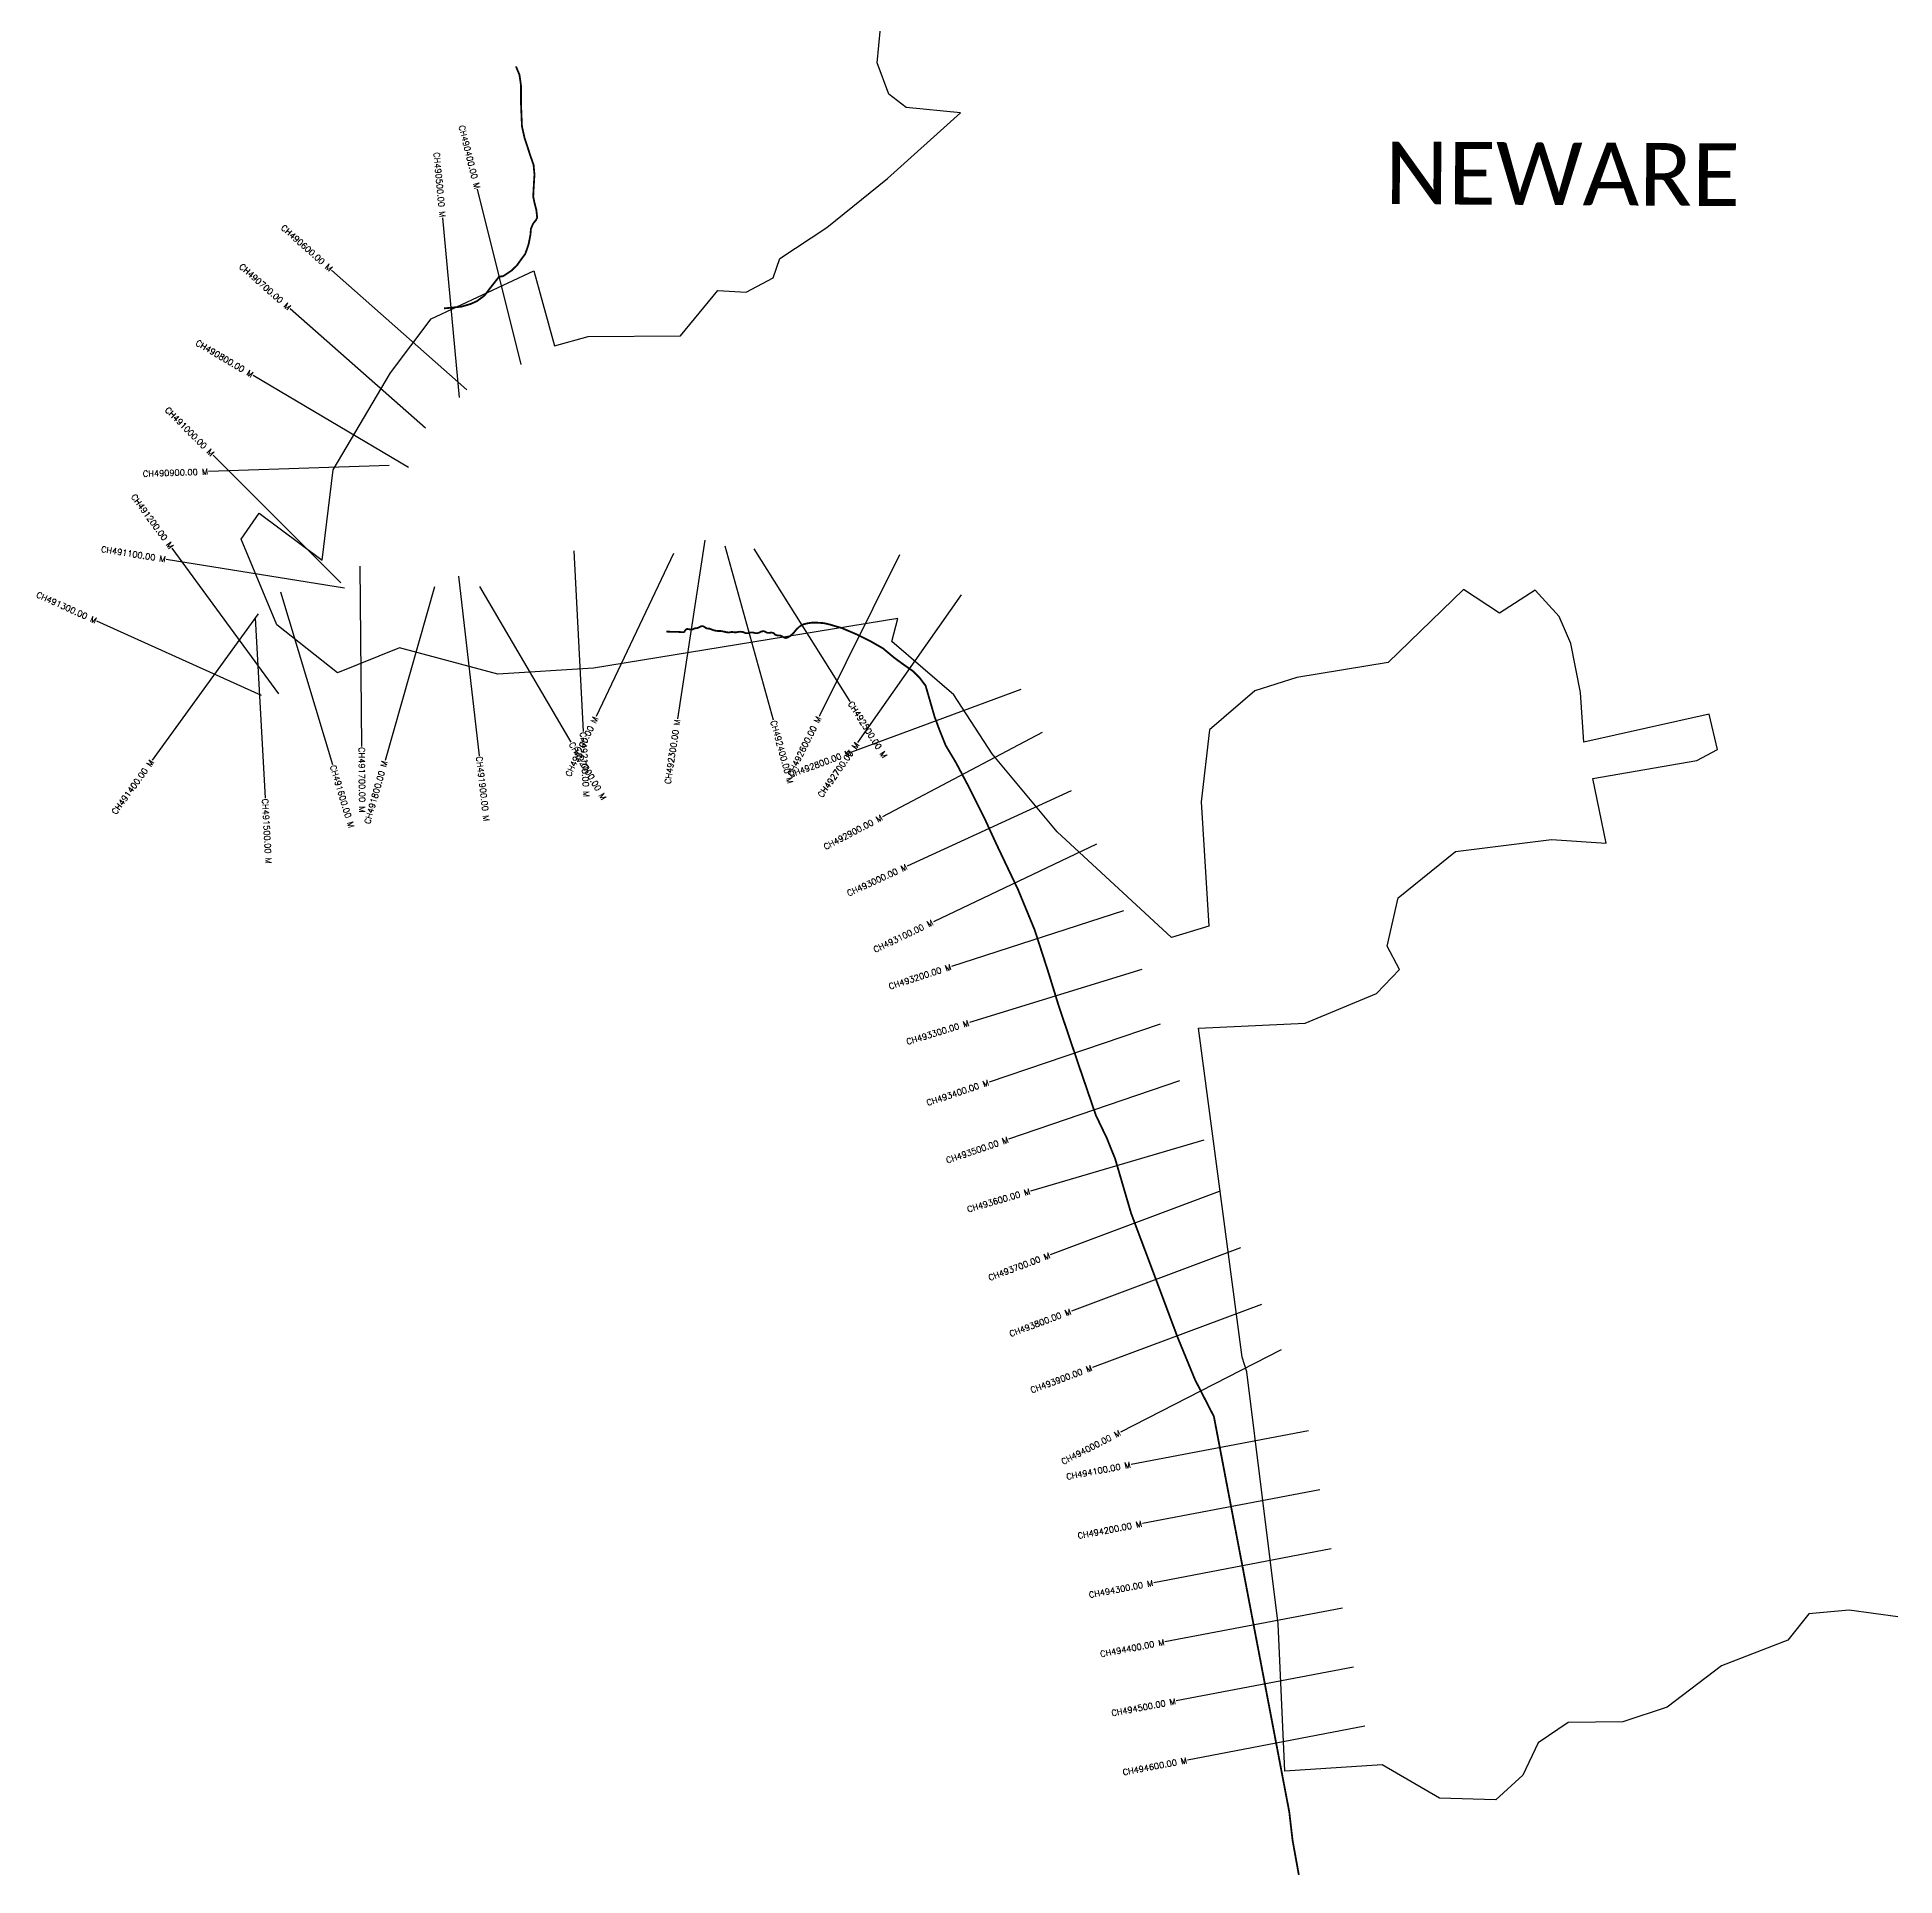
# Model space of a CAD drawing. Header units: metres. Extents: x 315389 to 321562, y 1890853 to 1895561.
# Drawn here: x 315389 to 318476, y 1890853 to 1893908 of the extents above; entities that cross this region are included whole.
import ezdxf
from ezdxf.enums import TextEntityAlignment as Align

# ---------------------------------------------------------------- set-up
doc = ezdxf.new("R2010")
doc.units = ezdxf.units.M
for name, color, linetype in [('CS', 134, 'Continuous'), ('CSMark', 6, 'Continuous'), ('NATURALLY PROTECTED', 3, 'Continuous'), ('village', 3, 'Continuous'), ('VILLAGE NAME', 250, 'Continuous')]:
    doc.layers.add(name, color=color, linetype=linetype)
doc.styles.get("Standard").update_dxf_attribs({"font": 'simplex.shx'})

msp = doc.modelspace()

# ---------------------------------------------------------------- linework, layer by layer
at = {"layer": 'CS'}
for p, q in [((316193.5, 1893363.7), (316121, 1893654.8)), ((316091.3, 1893308.7), (316063.1, 1893607.3)), ((316103.2, 1893321.7), (315878.5, 1893520.5)), ((316034.7, 1893258), (315809.5, 1893456.2)), ((316006.4, 1893192.4), (315748.2, 1893345.2)), ((315893.8, 1893000.9), (315681.7, 1893213.1)), ((315974.1, 1893195.7), (315674.3, 1893185.7)), ((315790.8, 1892816.4), (315613.4, 1893058.4)), ((316281.2, 1893053.8), (316296.3, 1892754.1)), ((316446.7, 1893049.6), (316317.9, 1892778.7)), ((316498.6, 1893071.5), (316453.3, 1892774.9)), ((316532.1, 1893062.2), (316612.1, 1892773.1)), ((316579.8, 1893057.5), (316739.8, 1892803.7)), ((316822.3, 1893047.4), (316688.6, 1892778.8)), ((315899.8, 1892992), (315603.6, 1893039.8)), ((315925.7, 1893028.8), (315928.5, 1892728.8)), ((315793.6, 1892986.1), (315880.3, 1892698.9)), ((316049.3, 1892994.5), (315967.3, 1892705.9)), ((316089.5, 1893011.7), (316123.6, 1892713.6)), ((316124.4, 1892994.7), (316276.1, 1892735.9)), ((316924.7, 1892981), (316752.4, 1892735.4)), ((315762.2, 1892813.9), (315488.7, 1892937.1)), ((315756.8, 1892949.2), (315580.7, 1892706.3)), ((315751.3, 1892942.8), (315768, 1892643.2)), ((317023.5, 1892823.7), (316742.1, 1892719.8)), ((317059.2, 1892752), (316793.7, 1892612.2)), ((317107.4, 1892655.4), (316834.9, 1892530)), ((317149.2, 1892566.7), (316878.3, 1892437.7)), ((317194.1, 1892455.7), (316908.6, 1892363.5)), ((317224.9, 1892358.5), (316938.2, 1892270.1)), ((317255.2, 1892267.4), (316971, 1892171.4)), ((317287.3, 1892173.2), (317003.4, 1892076.3)), ((317327.6, 1892074.7), (317039.7, 1891990.3)), ((317353.4, 1891989.7), (317072.6, 1891884.2)), ((317388.7, 1891895.8), (317107.7, 1891790.9)), ((317423.7, 1891802.1), (317142.6, 1891697.2)), ((317456.3, 1891726.3), (317189.3, 1891589.6)), ((317501.6, 1891592.2), (317206.9, 1891536)), ((317520.3, 1891493.9), (317225.6, 1891437.8)), ((317539.1, 1891395.7), (317244.4, 1891339.5)), ((317557.8, 1891297.5), (317263.1, 1891241.3)), ((317576.5, 1891199.2), (317281.8, 1891143.1)), ((317595.2, 1891101), (317300.5, 1891044.8))]:
    msp.add_line(p, q, dxfattribs=at)
at = {"layer": 'NATURALLY PROTECTED', "color": 2, "const_width": 3, "flags": 128}
for points in [[(316184.8, 1893858.9), (316190.6, 1893845.1), (316193.3, 1893826.7), (316193.3, 1893794.8), (316194.8, 1893759.3), (316199.1, 1893740.2), (316209, 1893709.8), (316214.1, 1893695.4), (316215.6, 1893679.4), (316214.1, 1893654.6), (316213.5, 1893642.6), (316215.9, 1893631.1), (316218.6, 1893620.9), (316220.1, 1893607.6), (316217.7, 1893603.1), (316213.2, 1893597.4), (316209.6, 1893588.7), (316209, 1893579.6), (316205.7, 1893562.8), (316200.3, 1893547.4), (316193.2, 1893537.8), (316186.2, 1893528), (316177.4, 1893519.6), (316163.5, 1893510.3), (316160.3, 1893510), (316156.4, 1893509), (316153.6, 1893505.4), (316141.3, 1893489.7), (316132.5, 1893478.1), (316120.1, 1893468.9), (316109, 1893464), (316094.5, 1893459.8), (316077.9, 1893458), (316065.4, 1893456.9)], [(316434.7, 1892919.8), (316435.3, 1892919.9), (316443.1, 1892919.5), (316452.1, 1892919.5), (316459.1, 1892919), (316463.4, 1892919), (316464.7, 1892919.5), (316465.7, 1892921.4), (316467.1, 1892923.2), (316469.3, 1892924.2), (316472.6, 1892923.7), (316476.4, 1892923.1), (316478.5, 1892923.5), (316481.2, 1892925.1), (316485, 1892925.6), (316486.7, 1892925.9), (316489.9, 1892927.3), (316491.9, 1892928.4), (316493.3, 1892928.8), (316494.6, 1892929), (316496.1, 1892928.7), (316498.3, 1892927.3), (316500.4, 1892925.9), (316502.5, 1892925), (316506.5, 1892924.7), (316509.6, 1892923.5), (316513.8, 1892921.9), (316518.2, 1892921), (316521.5, 1892920.9), (316524.6, 1892920.8), (316527.5, 1892920.5), (316532.5, 1892919.3), (316535.7, 1892918.6), (316539.1, 1892918.4), (316540.8, 1892918.8), (316543.3, 1892919.3), (316545.8, 1892919), (316548.2, 1892918.6), (316550.1, 1892918.5), (316553.5, 1892919.2), (316557.6, 1892919.7), (316562.2, 1892919.1), (316566.8, 1892917.1), (316570.2, 1892917.1), (316572.3, 1892917.7), (316574.8, 1892918.5), (316577.8, 1892918.5), (316582.3, 1892917.4), (316585.8, 1892917.2), (316589.4, 1892918.3), (316592.5, 1892920.1), (316597, 1892920.6), (316599.1, 1892919.5), (316602.3, 1892918), (316605.6, 1892917.6), (316609.3, 1892918.4), (316613.3, 1892917.2), (316615.5, 1892914.6), (316619.6, 1892913.4), (316623.7, 1892913.4), (316627, 1892911.8), (316631, 1892909.5), (316633.6, 1892909.2), (316636.4, 1892910.1), (316640.4, 1892912.5), (316643, 1892914.9), (316646, 1892917.4), (316650.4, 1892923), (316655.6, 1892928), (316661.4, 1892931.6), (316669.1, 1892933.6), (316676, 1892934.6), (316684.5, 1892934.7), (316696.4, 1892933.9), (316705.5, 1892931.8), (316726.3, 1892925.7), (316751.9, 1892914.8), (316773.8, 1892903.9), (316794.7, 1892891.9), (316812.9, 1892876.7), (316827.1, 1892866.3), (316844.8, 1892853.9), (316855.4, 1892843.3), (316865.4, 1892830), (316871.3, 1892809.7), (316880.3, 1892778.5), (316887.7, 1892758.5), (316898.6, 1892731), (316916, 1892701.9), (316938.1, 1892660.1), (316964, 1892608.1), (316984.1, 1892564.5), (317019, 1892491.2), (317046.7, 1892424), (317069.6, 1892353.1), (317086.6, 1892297.9), (317120, 1892199), (317148.3, 1892116.2), (317166.5, 1892078.2), (317180.4, 1892043.7), (317206.9, 1891953.2), (317248.1, 1891843.6), (317284.1, 1891747.3), (317313, 1891677), (317344.4, 1891615.7), (317469.6, 1890958.8), (317475.1, 1890911.6), (317485.5, 1890854.1)]]:
    msp.add_lwpolyline(points, dxfattribs=at)
at = {"layer": 'village', "color": 3}
msp.add_polyline3d([(318480.4, 1891282.8, 0), (318399.7, 1891294.1, 0), (318333, 1891287.8, 0), (318297.9, 1891244.3, 0), (318187.9, 1891201.3, 0), (318097.5, 1891132.7, 0), (318023.9, 1891108.6, 0), (317933.1, 1891107.5, 0), (317883, 1891073.7, 0), (317857.9, 1891019.6, 0), (317812.8, 1890979.1, 0), (317719.3, 1890981.4, 0), (317624.1, 1891037, 0), (317462.5, 1891026.3, 0), (317451, 1891271.5, 0), (317398.9, 1891689.9, 0), (317391.4, 1891714.2, 0), (317319, 1892260.8, 0), (317496.2, 1892269.1, 0), (317614.7, 1892318.3, 0), (317652.8, 1892358.6, 0), (317632, 1892397.3, 0), (317650.8, 1892477.3, 0), (317745.9, 1892554.3, 0), (317905.2, 1892574.3, 0), (317996.1, 1892568.1, 0), (317974.2, 1892675.9, 0), (318146.5, 1892705.9, 0), (318181.1, 1892724, 0), (318167.1, 1892782.4, 0), (317959.1, 1892736.3, 0), (317953.6, 1892818.8, 0), (317937.4, 1892899.8, 0), (317918, 1892945.2, 0), (317878.3, 1892988.5, 0), (317818.7, 1892950.3, 0), (317759.3, 1892990, 0), (317634, 1892868.5, 0), (317482.1, 1892843.6, 0), (317412.3, 1892821.3, 0), (317336.9, 1892756.6, 0), (317323.5, 1892637, 0), (317336.2, 1892430.7, 0), (317274, 1892411.7, 0), (317083.9, 1892587.4, 0), (316976.1, 1892716.8, 0), (316912.3, 1892814.8, 0), (316809.4, 1892903.4, 0), (316819.1, 1892941.6, 0), (316313.6, 1892859, 0), (316155, 1892849.3, 0), (315991.5, 1892892.9, 0), (315888.4, 1892851.1, 0), (315787.8, 1892931.2, 0), (315728.1, 1893073.2, 0), (315758, 1893116.6, 0), (315863.1, 1893038.7, 0), (315881.3, 1893188.8, 0), (315976.5, 1893349.7, 0), (316043.9, 1893439.3, 0), (316214.6, 1893519.4, 0), (316248.6, 1893394.6, 0), (316304.7, 1893410.2, 0), (316458, 1893411.3, 0), (316520.2, 1893486.7, 0), (316567.3, 1893483.6, 0), (316611.9, 1893507.6, 0), (316623, 1893539.6, 0), (316701.6, 1893591.1, 0), (316802, 1893672.6, 0), (316923.5, 1893781.5, 0), (316833.2, 1893790.5, 0), (316804.3, 1893812.9, 0), (316784.7, 1893864.6, 0), (316790.7, 1893922.5, 0)], dxfattribs=at)

# ---------------------------------------------------------------- texts
at = {"layer": 'CSMark'}
for s, rotation, p in [('CH490400.00 M', 284, (316120.7, 1893655.7)), ('CH490500.00 M', 275.4012, (316063, 1893608.3)), ('CH490600.00 M', 318.491, (315877.8, 1893521.2)), ('CH490700.00 M', 318.6575, (315808.7, 1893456.9)), ('CH490800.00 M', 329.3747, (315747.4, 1893345.7)), ('CH491000.00 M', 314.9793, (315681, 1893213.8)), ('CH490900.00 M', 1.9055, (315673.3, 1893185.7)), ('CH491200.00 M', 306.235, (315612.8, 1893059.2)), ('CH491100.00 M', 350.8325, (315602.7, 1893039.9)), ('CH491300.00 M', 335.7588, (315487.7, 1892937.5)), ('CH492200.00 M', 64.5772, (316317.5, 1892777.8)), ('CH492300.00 M', 81.32, (316453.1, 1892773.9)), ('CH492600.00 M', 63.5334, (316688.1, 1892777.9)), ('CH491400.00 M', 54.0583, (315580.1, 1892705.5)), ('CH492800.00 M', 20.2729, (316741.1, 1892719.4)), ('CH492700.00 M', 54.9414, (316751.8, 1892734.6)), ('CH491800.00 M', 74.1497, (315967, 1892704.9)), ('CH492900.00 M', 27.7748, (316792.9, 1892611.8)), ('CH493000.00 M', 24.7076, (316834, 1892529.6)), ('CH493100.00 M', 25.4625, (316877.4, 1892437.3)), ('CH493200.00 M', 17.8989, (316907.7, 1892363.2)), ('CH493300.00 M', 17.1204, (316937.3, 1892269.8)), ('CH493400.00 M', 18.667, (316970.1, 1892171.1)), ('CH493500.00 M', 18.854, (317002.5, 1892076)), ('CH493600.00 M', 16.3407, (317038.8, 1891990.1)), ('CH493700.00 M', 20.5893, (317071.7, 1891883.9)), ('CH493800.00 M', 20.4701, (317106.7, 1891790.6)), ('CH493900.00 M', 20.4701, (317141.7, 1891696.9)), ('CH494000.00 M', 27.0998, (317188.4, 1891589.2)), ('CH494100.00 M', 10.7874, (317205.9, 1891535.8)), ('CH494200.00 M', 10.7874, (317224.7, 1891437.6)), ('CH494300.00 M', 10.7874, (317243.4, 1891339.4)), ('CH494400.00 M', 10.7874, (317262.1, 1891241.1)), ('CH494500.00 M', 10.7874, (317280.8, 1891142.9)), ('CH494600.00 M', 10.7874, (317299.5, 1891044.7))]:
    msp.add_text(s, height=10, rotation=rotation, dxfattribs=at).set_placement(p, align=Align.MIDDLE_RIGHT)
for s, rotation, p in [('CH492500.00 M', 302.228, (316740.3, 1892802.8)), ('CH492400.00 M', 285.4644, (316612.3, 1892772.1)), ('CH492100.00 M', 272.8924, (316296.4, 1892753.1)), ('CH491700.00 M', 270.5383, (315928.5, 1892727.8)), ('CH491900.00 M', 276.5269, (316123.7, 1892712.6)), ('CH492000.00 M', 300.3751, (316276.6, 1892735.1)), ('CH491600.00 M', 286.788, (315880.5, 1892697.9)), ('CH491500.00 M', 273.1774, (315768, 1892642.3))]:
    msp.add_text(s, height=10, rotation=rotation, dxfattribs=at).set_placement(p, align=Align.MIDDLE_LEFT)
at = {"layer": 'VILLAGE NAME', "insert": (317629.3, 1893734.2), "char_height": 104.042, "attachment_point": 1, "rotation": 359.6762}
msp.add_mtext_dynamic_manual_height_columns('{\\fCalibri|b0|i0|c0|p34;NEWARE}', width=815.559, gutter_width=520.2, heights=[0], dxfattribs=at)

doc.saveas('drawing.dxf')
